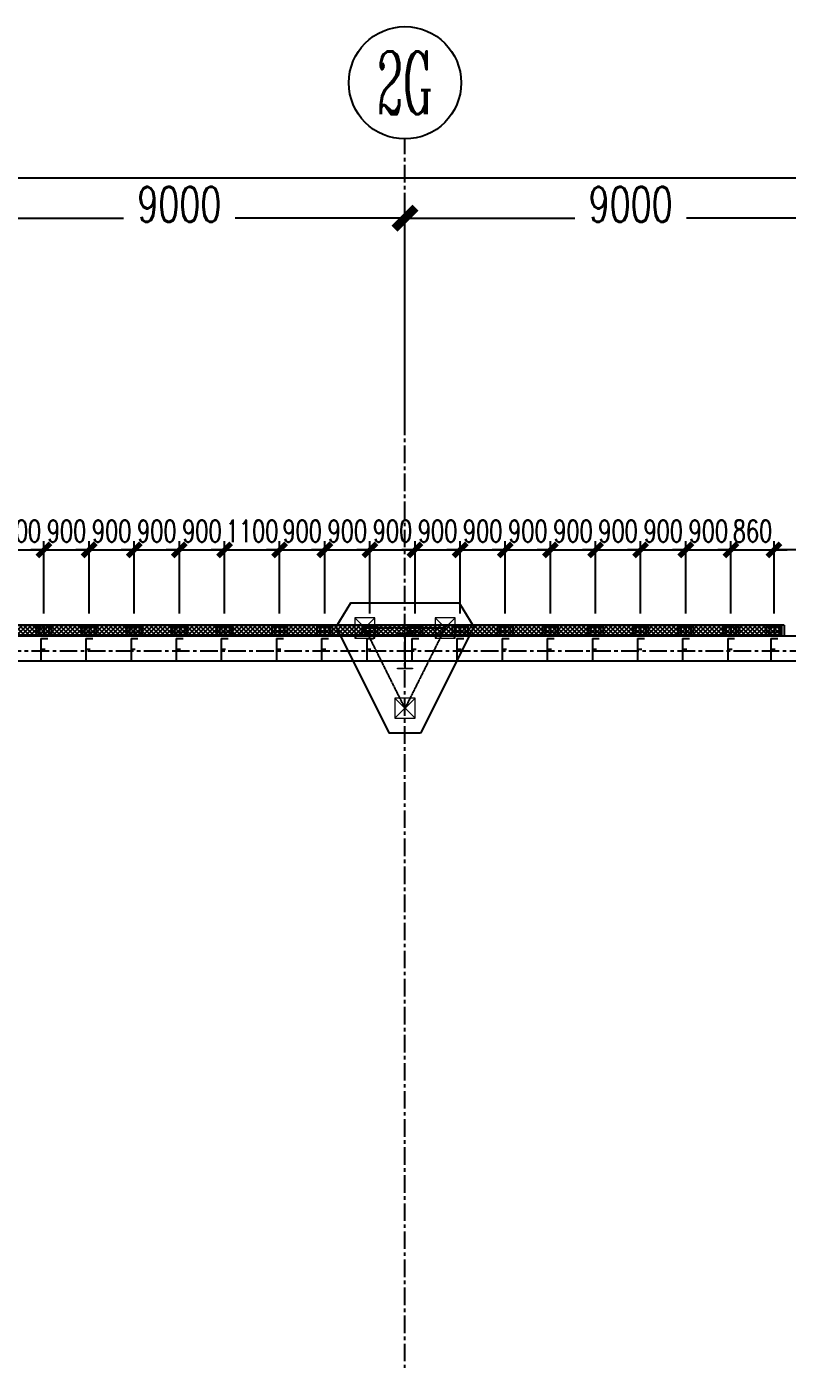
# Model space of a CAD drawing. Extents: x 782294 to 1727252, y -631030 to 17645.
# Drawn here: x 1113010 to 1128180, y -329516 to -302926 of the extents above; entities that cross this region are included whole.
import ezdxf
from ezdxf.enums import TextEntityAlignment as Align

# ---------------------------------------------------------------- set-up
doc = ezdxf.new("R2010")
doc.units = 0
doc.linetypes.add('CENTER', pattern=[2, 1.25, -0.25, 0.25, -0.25])
doc.layers.get('Defpoints').update_dxf_attribs({"color": 210})
for name, color, linetype in [('!ZN3-铝板幕墙-3', 3, 'Continuous'), ('2钢材断面', 2, 'Continuous'), ('30预埋件', 30, 'Continuous'), ('3符号', 3, 'Continuous'), ('40钢材投影', 40, 'Continuous'), ('ALT_CEN-0-30', 1, 'CENTER'), ('DIM', 173, 'Continuous'), ('DOTE', 1, 'CENTER'), ('S-BKL', 4, 'Continuous'), ('S-DOTE1', 140, 'CENTER'), ('S-HATCH1-W', 252, 'Continuous'), ('结构轮廓线', 1, 'Continuous')]:
    doc.layers.add(name, color=color, linetype=linetype)
doc.layers.add('S-col', color=2, linetype='Continuous', lineweight=0)
doc.layers.add('S-zhuang', color=1, linetype='Continuous', lineweight=0)
doc.styles.add('_TCH_AXIS', font='COMPLEX', dxfattribs={"bigfont": 'GBCBIG'})
doc.styles.add('DHTEXT-1', font='romans.shx', dxfattribs={"width": 0.7, "bigfont": 'chinese.shx'})
doc.dimstyles.new('ZN175', dxfattribs={"dimscale": 175, "dimtxt": 2.5, "dimasz": 1.5, "dimexe": 1, "dimexo": 2, "dimgap": 0.9, "dimtad": 1, "dimdec": 0, "dimdsep": 46, "dimtxsty": 'DHTEXT-1', "dimblk": 'ARCHTICK', "dimcen": 2.5, "dimclrd": 173, "dimclre": 173, "dimclrt": 7, "dimazin": 2, "dimtfac": 1, "dimtdec": 0, "dimtix": 1, "dimtmove": 2, "dimatfit": 3, "dimfxl": 0, "dimtolj": 1, "dimtzin": 0, "dimarcsym": 0})
doc.dimstyles.new('ZN280', dxfattribs={"dimscale": 280, "dimtxt": 2.5, "dimasz": 1.5, "dimexe": 1, "dimexo": 2, "dimgap": 0.9, "dimtad": 1, "dimdec": 0, "dimdsep": 46, "dimtxsty": 'DHTEXT-1', "dimblk": 'ARCHTICK', "dimcen": 2.5, "dimclrd": 173, "dimclre": 173, "dimclrt": 7, "dimazin": 2, "dimtfac": 1, "dimtdec": 0, "dimtix": 1, "dimtmove": 2, "dimatfit": 3, "dimfxl": 0, "dimarcsym": 0})

# ---------------------------------------------------------------- blocks, each defined once
blk = doc.blocks.new('_ArchTick')
at = {"color": 0, "linetype": 'ByBlock', "const_width": 0.4}
blk.add_lwpolyline([(-0.5, -0.5), (0.5, 0.5)], dxfattribs=at)
blk = doc.blocks.new('*D1463')
at = {"layer": 'Defpoints', "color": 0, "ltscale": 2800, "transparency": 16777216}
for p in [(102300.0000002568, 91139.99998092855), (93300.00000025681, 86360.00000381569), (102300.0000002568, 86360.00000381569)]:
    blk.add_point(p, dxfattribs=at)
at = {"layer": 'DIM', "color": 173, "linetype": 'ByBlock', "lineweight": -2, "ltscale": 2800, "transparency": 16777216}
for p, q in [((93300.00000025681, 86920.00000381569), (93300.00000025681, 91419.99998092855)), ((102300.0000002568, 86920.00000381569), (102300.0000002568, 91419.99998092855)), ((93300.00000025681, 91139.99998092855), (96684.66666692348, 91139.99998092855)), ((102300.0000002568, 91139.99998092855), (98915.33333359014, 91139.99998092855))]:
    blk.add_line(p, q, dxfattribs=at)
at = {"layer": 'DIM', "color": 173, "lineweight": -2, "ltscale": 2800, "transparency": 16777216, "xscale": 420, "yscale": 420, "zscale": 420, "rotation": 180}
blk.add_blockref('_ArchTick', (93300.00000025681, 91139.99998092855), dxfattribs=at)
at = {"layer": 'DIM', "color": 173, "lineweight": -2, "ltscale": 2800, "transparency": 16777216, "xscale": 420, "yscale": 420, "zscale": 420}
blk.add_blockref('_ArchTick', (102300.0000002568, 91139.99998092855), dxfattribs=at)
at = {"layer": 'DIM', "color": 7, "ltscale": 2800, "transparency": 16777216, "insert": (97800.00000025681, 91414.99998092855), "char_height": 700, "attachment_point": 5, "style": 'DHTEXT-1'}
blk.add_mtext('9000', dxfattribs=at)
blk = doc.blocks.new('*D1464')
at = {"layer": 'Defpoints', "color": 0, "ltscale": 2800, "transparency": 16777216}
for p in [(111300.0000002568, 91139.99998092855), (102300.0000002568, 86360.00000381569), (111300.0000002568, 86360.00000381569)]:
    blk.add_point(p, dxfattribs=at)
at = {"layer": 'DIM', "color": 173, "linetype": 'ByBlock', "lineweight": -2, "ltscale": 2800, "transparency": 16777216}
for p, q in [((102300.0000002568, 86920.00000381569), (102300.0000002568, 91419.99998092855)), ((111300.0000002568, 86920.00000381569), (111300.0000002568, 91419.99998092855)), ((102300.0000002568, 91139.99998092855), (105684.6666669235, 91139.99998092855)), ((111300.0000002568, 91139.99998092855), (107915.3333335901, 91139.99998092855))]:
    blk.add_line(p, q, dxfattribs=at)
at = {"layer": 'DIM', "color": 173, "lineweight": -2, "ltscale": 2800, "transparency": 16777216, "xscale": 420, "yscale": 420, "zscale": 420, "rotation": 180}
blk.add_blockref('_ArchTick', (102300.0000002568, 91139.99998092855), dxfattribs=at)
at = {"layer": 'DIM', "color": 173, "lineweight": -2, "ltscale": 2800, "transparency": 16777216, "xscale": 420, "yscale": 420, "zscale": 420}
blk.add_blockref('_ArchTick', (111300.0000002568, 91139.99998092855), dxfattribs=at)
at = {"layer": 'DIM', "color": 7, "ltscale": 2800, "transparency": 16777216, "insert": (106800.0000002568, 91414.99998092855), "char_height": 700, "attachment_point": 5, "style": 'DHTEXT-1'}
blk.add_mtext('9000', dxfattribs=at)
blk = doc.blocks.new('*D1470')
at = {"layer": 'Defpoints', "color": 0, "ltscale": 2800, "transparency": 16777216}
for p in [(156300.0000002568, 91939.99998092855), (0, 86460.00000381569), (156300.0000002568, 86460.00000381569)]:
    blk.add_point(p, dxfattribs=at)
at = {"layer": 'DIM', "color": 173, "linetype": 'ByBlock', "lineweight": -2, "ltscale": 2800, "transparency": 16777216}
for p, q in [((3.429011037612589e-14, 87020.00000381569), (3.526982767530049e-13, 92219.99998092855)), ((156300.0000002568, 87020.00000381569), (156300.0000002568, 92219.99998092855)), ((3.355532215649419e-13, 91939.99998092855), (76553.00008649053, 91939.99998092855)), ((156300.0000002568, 91939.99998092855), (79647.00008649053, 91939.99998092855))]:
    blk.add_line(p, q, dxfattribs=at)
at = {"layer": 'DIM', "color": 173, "lineweight": -2, "ltscale": 2800, "transparency": 16777216, "xscale": 420, "yscale": 420, "zscale": 420, "rotation": 180}
blk.add_blockref('_ArchTick', (3.355532215649419e-13, 91939.99998092855), dxfattribs=at)
at = {"layer": 'DIM', "color": 173, "lineweight": -2, "ltscale": 2800, "transparency": 16777216, "xscale": 420, "yscale": 420, "zscale": 420}
blk.add_blockref('_ArchTick', (156300.0000002568, 91939.99998092855), dxfattribs=at)
at = {"layer": 'DIM', "color": 7, "ltscale": 2800, "transparency": 16777216, "insert": (78100.00008649053, 92214.99998092855), "char_height": 700, "attachment_point": 5, "style": 'DHTEXT-1'}
blk.add_mtext('156300', dxfattribs=at)
blk = doc.blocks.new('卓越-轴号')
blk.add_circle((0, 0), 4)
at = {"color": 0, "style": '_TCH_AXIS', "width": 1.041666666666667, "flags": 8}
blk.add_attdef('A', text='', height=4.48, dxfattribs=at).set_placement((-2, -2.240000000001601), (2, -2.240000000001601), align=Align.FIT)
blk = doc.blocks.new('20250913105916')
at = {"layer": '结构轮廓线', "color": 1, "ltscale": 500}
for q in [(88639.99892883992, 83020.00000046176), (109859.9990788979, 82800.00039205479)]:
    blk.add_line((109859.9990788979, 83020.00000046217), q, dxfattribs=at)
blk = doc.blocks.new('20250902145151')
at = {"layer": '2钢材断面'}
for p, q in [((150, 100), (-150, 100)), ((-150, 100), (-150, -100)), ((150, -100), (150, 100)), ((-150, -100), (150, -100))]:
    blk.add_line(p, q, dxfattribs=at)
at = {"layer": '40钢材投影'}
for centre, radius in [((-100, 50), 10), ((-99.87459515842784, 50.12911417309078), 5), ((0, 50), 10), ((0.1254048415721627, 50.12911417309078), 5), ((100, 50), 10), ((100.1254048415722, 50.12911417309078), 5), ((-100, -50), 10), ((-99.87459515842784, -49.87088582690922), 5), ((0, -50), 10), ((0.1254048415721627, -49.87088582690922), 5), ((100, -50), 10), ((100.1254048415722, -49.87088582690922), 5)]:
    blk.add_circle(centre, radius, dxfattribs=at)
at = {"layer": 'ALT_CEN-0-30', "ltscale": 20}
for p, q in [((-150, 50), (150, 50)), ((-100, 100), (-100, -100)), ((0, 100), (0, -100)), ((100, 100), (100, -100)), ((-150, -50), (150, -50))]:
    blk.add_line(p, q, dxfattribs=at)
blk = doc.blocks.new('20250912153858')
at = {"ltscale": 50}
blk.add_blockref('20250902145151', (0, 100), dxfattribs=at)
at = {"layer": '30预埋件', "style": 'DHTEXT-1', "text_generation_flag": 6, "width": 0.55}
blk.add_attdef('B', (105.4463851694018, -64.94110673479736), '', height=450, dxfattribs=at)
blk = doc.blocks.new('20250913102643')
at = {"layer": '结构轮廓线', "ltscale": 500}
ref = blk.add_blockref('20250912153858', (95099.99952122243, 82820.00033383264), dxfattribs=dict(at, xscale=-1))
ref.add_attrib('B', 'E', (94994.55313605303, 82305.05922709784), dxfattribs={"layer": '30预埋件', "height": 450, "rotation": 180, "style": 'DHTEXT-1', "text_generation_flag": 6, "width": 0.55})
ref = blk.add_blockref('20250912153858', (95999.99952122243, 82820.00038176135), dxfattribs=dict(at, xscale=-1))
ref.add_attrib('B', 'E', (95894.55313605303, 82305.05927502655), dxfattribs={"layer": '30预埋件', "height": 450, "rotation": 180, "style": 'DHTEXT-1', "text_generation_flag": 6, "width": 0.55})
ref = blk.add_blockref('20250912153858', (96899.99952122266, 82820.00042969006), dxfattribs=dict(at, xscale=-1))
ref.add_attrib('B', 'E', (96794.55313605326, 82305.05932295526), dxfattribs={"layer": '30预埋件', "height": 450, "rotation": 180, "style": 'DHTEXT-1', "text_generation_flag": 6, "width": 0.55})
ref = blk.add_blockref('20250912153858', (97799.99952122243, 82820.00047761883), dxfattribs=dict(at, xscale=-1))
ref.add_attrib('B', 'E', (97694.55313605303, 82305.05937088403), dxfattribs={"layer": '30预埋件', "height": 450, "rotation": 180, "style": 'DHTEXT-1', "text_generation_flag": 6, "width": 0.55})
ref = blk.add_blockref('20250912153858', (98699.99952122243, 82820.00052554754), dxfattribs=dict(at, xscale=-1))
ref.add_attrib('B', 'E', (98594.55313605303, 82305.05941881274), dxfattribs={"layer": '30预埋件', "height": 450, "rotation": 180, "style": 'DHTEXT-1', "text_generation_flag": 6, "width": 0.55})
ref = blk.add_blockref('20250912153858', (99799.99952122243, 82820.00058412703), dxfattribs=dict(at, xscale=-1))
ref.add_attrib('B', 'E', (99694.55313605303, 82305.05947739223), dxfattribs={"layer": '30预埋件', "height": 450, "rotation": 180, "style": 'DHTEXT-1', "text_generation_flag": 6, "width": 0.55})
ref = blk.add_blockref('20250912153858', (100699.9995212224, 82820.0006320558), dxfattribs=dict(at, xscale=-1))
ref.add_attrib('B', 'E', (100594.553136053, 82305.059525321), dxfattribs={"layer": '30预埋件', "height": 450, "rotation": 180, "style": 'DHTEXT-1', "text_generation_flag": 6, "width": 0.55})
ref = blk.add_blockref('20250912153858', (101599.9995212224, 82820.00067998451), dxfattribs=dict(at, xscale=-1))
ref.add_attrib('B', 'E', (101494.553136053, 82305.05957324972), dxfattribs={"layer": '30预埋件', "height": 450, "rotation": 180, "style": 'DHTEXT-1', "text_generation_flag": 6, "width": 0.55})
ref = blk.add_blockref('20250912153858', (102499.9995212224, 82820.00072791323), dxfattribs=dict(at, xscale=-1))
ref.add_attrib('B', 'E', (102394.553136053, 82305.05962117843), dxfattribs={"layer": '30预埋件', "height": 450, "rotation": 180, "style": 'DHTEXT-1', "text_generation_flag": 6, "width": 0.55})
ref = blk.add_blockref('20250912153858', (103399.9995212224, 82820.00077584194), dxfattribs=dict(at, xscale=-1))
ref.add_attrib('B', 'E', (103294.553136053, 82305.05966910714), dxfattribs={"layer": '30预埋件', "height": 450, "rotation": 180, "style": 'DHTEXT-1', "text_generation_flag": 6, "width": 0.55})
ref = blk.add_blockref('20250912153858', (104299.9995212224, 82820.00082377065), dxfattribs=dict(at, xscale=-1))
ref.add_attrib('B', 'E', (104194.553136053, 82305.05971703585), dxfattribs={"layer": '30预埋件', "height": 450, "rotation": 180, "style": 'DHTEXT-1', "text_generation_flag": 6, "width": 0.55})
ref = blk.add_blockref('20250912153858', (105199.9995300393, 82820.00087169942), dxfattribs=dict(at, xscale=-1))
ref.add_attrib('B', 'E', (105094.5531448699, 82305.05976496462), dxfattribs={"layer": '30预埋件', "height": 450, "rotation": 180, "style": 'DHTEXT-1', "text_generation_flag": 6, "width": 0.55})
ref = blk.add_blockref('20250912153858', (106099.9995212224, 82820.00091962813), dxfattribs=dict(at, xscale=-1))
ref.add_attrib('B', 'E', (105994.553136053, 82305.05981289333), dxfattribs={"layer": '30预埋件', "height": 450, "rotation": 180, "style": 'DHTEXT-1', "text_generation_flag": 6, "width": 0.55})
ref = blk.add_blockref('20250912153858', (106999.9995212224, 82820.00096755684), dxfattribs=dict(at, xscale=-1))
ref.add_attrib('B', 'E', (106894.553136053, 82305.05986082205), dxfattribs={"layer": '30预埋件', "height": 450, "rotation": 180, "style": 'DHTEXT-1', "text_generation_flag": 6, "width": 0.55})
ref = blk.add_blockref('20250912153858', (107899.9995212224, 82820.00101548556), dxfattribs=dict(at, xscale=-1))
ref.add_attrib('B', 'E', (107794.553136053, 82305.05990875076), dxfattribs={"layer": '30预埋件', "height": 450, "rotation": 180, "style": 'DHTEXT-1', "text_generation_flag": 6, "width": 0.55})
ref = blk.add_blockref('20250912153858', (108799.9995212224, 82820.00106341427), dxfattribs=dict(at, xscale=-1))
ref.add_attrib('B', 'E', (108694.553136053, 82305.05995667947), dxfattribs={"layer": '30预埋件', "height": 450, "rotation": 180, "style": 'DHTEXT-1', "text_generation_flag": 6, "width": 0.55})
ref = blk.add_blockref('20250912153858', (109659.999541559, 82820.00110921281), dxfattribs=dict(at, xscale=-1))
ref.add_attrib('B', 'E', (109554.5531563896, 82305.06000247801), dxfattribs={"layer": '30预埋件', "height": 450, "rotation": 180, "style": 'DHTEXT-1', "text_generation_flag": 6, "width": 0.55})
blk = doc.blocks.new('*D988')
at = {"layer": 'Defpoints', "color": 0, "ltscale": 1750, "transparency": 16777216}
for p in [(1127914.948112533, -313365.7412025366), (1127054.948570596, -314986.834921937), (1127914.948112533, -314986.834921937)]:
    blk.add_point(p, dxfattribs=at)
at = {"layer": 'DIM', "color": 173, "linetype": 'ByBlock', "lineweight": -2, "ltscale": 1750, "transparency": 16777216}
for p, q in [((1127054.948570596, -314636.834921937), (1127054.948570596, -313190.7412025366)), ((1127914.948112533, -314636.834921937), (1127914.948112533, -313190.7412025366)), ((1127054.948570596, -313365.7412025366), (1126792.448570596, -313365.7412025366)), ((1127054.948570596, -313365.7412025366), (1127914.948112533, -313365.7412025366)), ((1127914.948112533, -313365.7412025366), (1128177.448112533, -313365.7412025366))]:
    blk.add_line(p, q, dxfattribs=at)
at = {"layer": 'DIM', "color": 173, "lineweight": -2, "ltscale": 1750, "transparency": 16777216, "xscale": 262.5, "yscale": 262.5, "zscale": 262.5}
blk.add_blockref('_ArchTick', (1127054.948570596, -313365.7412025366), dxfattribs=at)
at = {"layer": 'DIM', "color": 173, "lineweight": -2, "ltscale": 1750, "transparency": 16777216, "xscale": 262.5, "yscale": 262.5, "zscale": 262.5, "rotation": 180}
blk.add_blockref('_ArchTick', (1127914.948112533, -313365.7412025366), dxfattribs=at)
at = {"layer": 'DIM', "color": 7, "ltscale": 1750, "transparency": 16777216, "insert": (1127484.948341565, -312989.4912025366), "char_height": 437.5, "attachment_point": 5, "style": 'DHTEXT-1'}
blk.add_mtext('\\A1;860', dxfattribs=at)
blk = doc.blocks.new('*D989')
at = {"layer": 'Defpoints', "color": 0, "ltscale": 1750, "transparency": 16777216}
for p in [(1127054.948570596, -313365.7412025366), (1126154.948092197, -314986.834921937), (1127054.948570596, -314986.834921937)]:
    blk.add_point(p, dxfattribs=at)
at = {"layer": 'DIM', "color": 173, "linetype": 'ByBlock', "lineweight": -2, "ltscale": 1750, "transparency": 16777216}
for p, q in [((1126154.948092197, -314636.834921937), (1126154.948092197, -313190.7412025366)), ((1127054.948570596, -314636.834921937), (1127054.948570596, -313190.7412025366)), ((1126154.948092197, -313365.7412025366), (1125892.448092197, -313365.7412025366)), ((1126154.948092197, -313365.7412025366), (1127054.948570596, -313365.7412025366)), ((1127054.948570596, -313365.7412025366), (1127317.448570596, -313365.7412025366))]:
    blk.add_line(p, q, dxfattribs=at)
at = {"layer": 'DIM', "color": 173, "lineweight": -2, "ltscale": 1750, "transparency": 16777216, "xscale": 262.5, "yscale": 262.5, "zscale": 262.5}
blk.add_blockref('_ArchTick', (1126154.948092197, -313365.7412025366), dxfattribs=at)
at = {"layer": 'DIM', "color": 173, "lineweight": -2, "ltscale": 1750, "transparency": 16777216, "xscale": 262.5, "yscale": 262.5, "zscale": 262.5, "rotation": 180}
blk.add_blockref('_ArchTick', (1127054.948570596, -313365.7412025366), dxfattribs=at)
at = {"layer": 'DIM', "color": 7, "ltscale": 1750, "transparency": 16777216, "insert": (1126604.948331396, -312989.4912025366), "char_height": 437.5, "attachment_point": 5, "style": 'DHTEXT-1'}
blk.add_mtext('\\A1;900', dxfattribs=at)
blk = doc.blocks.new('*D990')
at = {"layer": 'Defpoints', "color": 0, "ltscale": 1750, "transparency": 16777216}
for p in [(1126154.948092197, -313365.7412025366), (1125254.948092197, -314986.834921937), (1126154.948092197, -314986.834921937)]:
    blk.add_point(p, dxfattribs=at)
at = {"layer": 'DIM', "color": 173, "linetype": 'ByBlock', "lineweight": -2, "ltscale": 1750, "transparency": 16777216}
for p, q in [((1125254.948092197, -314636.834921937), (1125254.948092197, -313190.7412025366)), ((1126154.948092197, -314636.834921937), (1126154.948092197, -313190.7412025366)), ((1125254.948092197, -313365.7412025366), (1124992.448092197, -313365.7412025366)), ((1125254.948092197, -313365.7412025366), (1126154.948092197, -313365.7412025366)), ((1126154.948092197, -313365.7412025366), (1126417.448092197, -313365.7412025366))]:
    blk.add_line(p, q, dxfattribs=at)
at = {"layer": 'DIM', "color": 173, "lineweight": -2, "ltscale": 1750, "transparency": 16777216, "xscale": 262.5, "yscale": 262.5, "zscale": 262.5}
blk.add_blockref('_ArchTick', (1125254.948092197, -313365.7412025366), dxfattribs=at)
at = {"layer": 'DIM', "color": 173, "lineweight": -2, "ltscale": 1750, "transparency": 16777216, "xscale": 262.5, "yscale": 262.5, "zscale": 262.5, "rotation": 180}
blk.add_blockref('_ArchTick', (1126154.948092197, -313365.7412025366), dxfattribs=at)
at = {"layer": 'DIM', "color": 7, "ltscale": 1750, "transparency": 16777216, "insert": (1125704.948092197, -312989.4912025366), "char_height": 437.5, "attachment_point": 5, "style": 'DHTEXT-1'}
blk.add_mtext('\\A1;900', dxfattribs=at)
blk = doc.blocks.new('*D991')
at = {"layer": 'Defpoints', "color": 0, "ltscale": 1750, "transparency": 16777216}
for p in [(1125254.948092197, -313365.7412025366), (1124354.948092197, -314986.834921937), (1125254.948092197, -314986.834921937)]:
    blk.add_point(p, dxfattribs=at)
at = {"layer": 'DIM', "color": 173, "linetype": 'ByBlock', "lineweight": -2, "ltscale": 1750, "transparency": 16777216}
for p, q in [((1124354.948092197, -314636.834921937), (1124354.948092197, -313190.7412025366)), ((1125254.948092197, -314636.834921937), (1125254.948092197, -313190.7412025366)), ((1124354.948092197, -313365.7412025366), (1124092.448092197, -313365.7412025366)), ((1124354.948092197, -313365.7412025366), (1125254.948092197, -313365.7412025366)), ((1125254.948092197, -313365.7412025366), (1125517.448092197, -313365.7412025366))]:
    blk.add_line(p, q, dxfattribs=at)
at = {"layer": 'DIM', "color": 173, "lineweight": -2, "ltscale": 1750, "transparency": 16777216, "xscale": 262.5, "yscale": 262.5, "zscale": 262.5}
blk.add_blockref('_ArchTick', (1124354.948092197, -313365.7412025366), dxfattribs=at)
at = {"layer": 'DIM', "color": 173, "lineweight": -2, "ltscale": 1750, "transparency": 16777216, "xscale": 262.5, "yscale": 262.5, "zscale": 262.5, "rotation": 180}
blk.add_blockref('_ArchTick', (1125254.948092197, -313365.7412025366), dxfattribs=at)
at = {"layer": 'DIM', "color": 7, "ltscale": 1750, "transparency": 16777216, "insert": (1124804.948092197, -312989.4912025366), "char_height": 437.5, "attachment_point": 5, "style": 'DHTEXT-1'}
blk.add_mtext('\\A1;900', dxfattribs=at)
blk = doc.blocks.new('*D992')
at = {"layer": 'Defpoints', "color": 0, "ltscale": 1750, "transparency": 16777216}
for p in [(1124354.948092197, -313365.7412025366), (1123454.948101014, -314986.834921937), (1124354.948092197, -314986.834921937)]:
    blk.add_point(p, dxfattribs=at)
at = {"layer": 'DIM', "color": 173, "linetype": 'ByBlock', "lineweight": -2, "ltscale": 1750, "transparency": 16777216}
for p, q in [((1123454.948101014, -314636.834921937), (1123454.948101014, -313190.7412025366)), ((1124354.948092197, -314636.834921937), (1124354.948092197, -313190.7412025366)), ((1123454.948101014, -313365.7412025366), (1123192.448101014, -313365.7412025366)), ((1123454.948101014, -313365.7412025366), (1124354.948092197, -313365.7412025366)), ((1124354.948092197, -313365.7412025366), (1124617.448092197, -313365.7412025366))]:
    blk.add_line(p, q, dxfattribs=at)
at = {"layer": 'DIM', "color": 173, "lineweight": -2, "ltscale": 1750, "transparency": 16777216, "xscale": 262.5, "yscale": 262.5, "zscale": 262.5}
blk.add_blockref('_ArchTick', (1123454.948101014, -313365.7412025366), dxfattribs=at)
at = {"layer": 'DIM', "color": 173, "lineweight": -2, "ltscale": 1750, "transparency": 16777216, "xscale": 262.5, "yscale": 262.5, "zscale": 262.5, "rotation": 180}
blk.add_blockref('_ArchTick', (1124354.948092197, -313365.7412025366), dxfattribs=at)
at = {"layer": 'DIM', "color": 7, "ltscale": 1750, "transparency": 16777216, "insert": (1123904.948096605, -312989.4912025366), "char_height": 437.5, "attachment_point": 5, "style": 'DHTEXT-1'}
blk.add_mtext('\\A1;900', dxfattribs=at)
blk = doc.blocks.new('*D993')
at = {"layer": 'Defpoints', "color": 0, "ltscale": 1750, "transparency": 16777216}
for p in [(1123454.948101014, -313365.7412025366), (1122554.948092197, -314986.834921937), (1123454.948101014, -314986.834921937)]:
    blk.add_point(p, dxfattribs=at)
at = {"layer": 'DIM', "color": 173, "linetype": 'ByBlock', "lineweight": -2, "ltscale": 1750, "transparency": 16777216}
for p, q in [((1122554.948092197, -314636.834921937), (1122554.948092197, -313190.7412025366)), ((1123454.948101014, -314636.834921937), (1123454.948101014, -313190.7412025366)), ((1122554.948092197, -313365.7412025366), (1122292.448092197, -313365.7412025366)), ((1122554.948092197, -313365.7412025366), (1123454.948101014, -313365.7412025366)), ((1123454.948101014, -313365.7412025366), (1123717.448101014, -313365.7412025366))]:
    blk.add_line(p, q, dxfattribs=at)
at = {"layer": 'DIM', "color": 173, "lineweight": -2, "ltscale": 1750, "transparency": 16777216, "xscale": 262.5, "yscale": 262.5, "zscale": 262.5}
blk.add_blockref('_ArchTick', (1122554.948092197, -313365.7412025366), dxfattribs=at)
at = {"layer": 'DIM', "color": 173, "lineweight": -2, "ltscale": 1750, "transparency": 16777216, "xscale": 262.5, "yscale": 262.5, "zscale": 262.5, "rotation": 180}
blk.add_blockref('_ArchTick', (1123454.948101014, -313365.7412025366), dxfattribs=at)
at = {"layer": 'DIM', "color": 7, "ltscale": 1750, "transparency": 16777216, "insert": (1123004.948096605, -312989.4912025366), "char_height": 437.5, "attachment_point": 5, "style": 'DHTEXT-1'}
blk.add_mtext('\\A1;900', dxfattribs=at)
blk = doc.blocks.new('*D994')
at = {"layer": 'Defpoints', "color": 0, "ltscale": 1750, "transparency": 16777216}
for p in [(1122554.948092197, -313365.7412025366), (1121654.948092197, -314986.834921937), (1122554.948092197, -314986.834921937)]:
    blk.add_point(p, dxfattribs=at)
at = {"layer": 'DIM', "color": 173, "linetype": 'ByBlock', "lineweight": -2, "ltscale": 1750, "transparency": 16777216}
for p, q in [((1121654.948092197, -314636.834921937), (1121654.948092197, -313190.7412025366)), ((1122554.948092197, -314636.834921937), (1122554.948092197, -313190.7412025366)), ((1121654.948092197, -313365.7412025366), (1121392.448092197, -313365.7412025366)), ((1121654.948092197, -313365.7412025366), (1122554.948092197, -313365.7412025366)), ((1122554.948092197, -313365.7412025366), (1122817.448092197, -313365.7412025366))]:
    blk.add_line(p, q, dxfattribs=at)
at = {"layer": 'DIM', "color": 173, "lineweight": -2, "ltscale": 1750, "transparency": 16777216, "xscale": 262.5, "yscale": 262.5, "zscale": 262.5}
blk.add_blockref('_ArchTick', (1121654.948092197, -313365.7412025366), dxfattribs=at)
at = {"layer": 'DIM', "color": 173, "lineweight": -2, "ltscale": 1750, "transparency": 16777216, "xscale": 262.5, "yscale": 262.5, "zscale": 262.5, "rotation": 180}
blk.add_blockref('_ArchTick', (1122554.948092197, -313365.7412025366), dxfattribs=at)
at = {"layer": 'DIM', "color": 7, "ltscale": 1750, "transparency": 16777216, "insert": (1122104.948092197, -312989.4912025366), "char_height": 437.5, "attachment_point": 5, "style": 'DHTEXT-1'}
blk.add_mtext('\\A1;900', dxfattribs=at)
blk = doc.blocks.new('*D995')
at = {"layer": 'Defpoints', "color": 0, "ltscale": 1750, "transparency": 16777216}
for p in [(1121654.948092197, -313365.7412025366), (1120754.948092197, -314986.834921937), (1121654.948092197, -314986.834921937)]:
    blk.add_point(p, dxfattribs=at)
at = {"layer": 'DIM', "color": 173, "linetype": 'ByBlock', "lineweight": -2, "ltscale": 1750, "transparency": 16777216}
for p, q in [((1120754.948092197, -314636.834921937), (1120754.948092197, -313190.7412025366)), ((1121654.948092197, -314636.834921937), (1121654.948092197, -313190.7412025366)), ((1120754.948092197, -313365.7412025366), (1120492.448092197, -313365.7412025366)), ((1120754.948092197, -313365.7412025366), (1121654.948092197, -313365.7412025366)), ((1121654.948092197, -313365.7412025366), (1121917.448092197, -313365.7412025366))]:
    blk.add_line(p, q, dxfattribs=at)
at = {"layer": 'DIM', "color": 173, "lineweight": -2, "ltscale": 1750, "transparency": 16777216, "xscale": 262.5, "yscale": 262.5, "zscale": 262.5}
blk.add_blockref('_ArchTick', (1120754.948092197, -313365.7412025366), dxfattribs=at)
at = {"layer": 'DIM', "color": 173, "lineweight": -2, "ltscale": 1750, "transparency": 16777216, "xscale": 262.5, "yscale": 262.5, "zscale": 262.5, "rotation": 180}
blk.add_blockref('_ArchTick', (1121654.948092197, -313365.7412025366), dxfattribs=at)
at = {"layer": 'DIM', "color": 7, "ltscale": 1750, "transparency": 16777216, "insert": (1121204.948092197, -312989.4912025366), "char_height": 437.5, "attachment_point": 5, "style": 'DHTEXT-1'}
blk.add_mtext('\\A1;900', dxfattribs=at)
blk = doc.blocks.new('*D996')
at = {"layer": 'Defpoints', "color": 0, "ltscale": 1750, "transparency": 16777216}
for p in [(1120754.948092197, -313365.7412025366), (1119854.948092197, -314986.834921937), (1120754.948092197, -314986.834921937)]:
    blk.add_point(p, dxfattribs=at)
at = {"layer": 'DIM', "color": 173, "linetype": 'ByBlock', "lineweight": -2, "ltscale": 1750, "transparency": 16777216}
for p, q in [((1119854.948092197, -314636.834921937), (1119854.948092197, -313190.7412025366)), ((1120754.948092197, -314636.834921937), (1120754.948092197, -313190.7412025366)), ((1119854.948092197, -313365.7412025366), (1119592.448092197, -313365.7412025366)), ((1119854.948092197, -313365.7412025366), (1120754.948092197, -313365.7412025366)), ((1120754.948092197, -313365.7412025366), (1121017.448092197, -313365.7412025366))]:
    blk.add_line(p, q, dxfattribs=at)
at = {"layer": 'DIM', "color": 173, "lineweight": -2, "ltscale": 1750, "transparency": 16777216, "xscale": 262.5, "yscale": 262.5, "zscale": 262.5}
blk.add_blockref('_ArchTick', (1119854.948092197, -313365.7412025366), dxfattribs=at)
at = {"layer": 'DIM', "color": 173, "lineweight": -2, "ltscale": 1750, "transparency": 16777216, "xscale": 262.5, "yscale": 262.5, "zscale": 262.5, "rotation": 180}
blk.add_blockref('_ArchTick', (1120754.948092197, -313365.7412025366), dxfattribs=at)
at = {"layer": 'DIM', "color": 7, "ltscale": 1750, "transparency": 16777216, "insert": (1120304.948092197, -312989.4912025366), "char_height": 437.5, "attachment_point": 5, "style": 'DHTEXT-1'}
blk.add_mtext('\\A1;900', dxfattribs=at)
blk = doc.blocks.new('*D997')
at = {"layer": 'Defpoints', "color": 0, "ltscale": 1750, "transparency": 16777216}
for p in [(1119854.948092197, -313365.7412025366), (1118954.948092197, -314986.834921937), (1119854.948092197, -314986.834921937)]:
    blk.add_point(p, dxfattribs=at)
at = {"layer": 'DIM', "color": 173, "linetype": 'ByBlock', "lineweight": -2, "ltscale": 1750, "transparency": 16777216}
for p, q in [((1118954.948092197, -314636.834921937), (1118954.948092197, -313190.7412025366)), ((1119854.948092197, -314636.834921937), (1119854.948092197, -313190.7412025366)), ((1118954.948092197, -313365.7412025366), (1118692.448092197, -313365.7412025366)), ((1118954.948092197, -313365.7412025366), (1119854.948092197, -313365.7412025366)), ((1119854.948092197, -313365.7412025366), (1120117.448092197, -313365.7412025366))]:
    blk.add_line(p, q, dxfattribs=at)
at = {"layer": 'DIM', "color": 173, "lineweight": -2, "ltscale": 1750, "transparency": 16777216, "xscale": 262.5, "yscale": 262.5, "zscale": 262.5}
blk.add_blockref('_ArchTick', (1118954.948092197, -313365.7412025366), dxfattribs=at)
at = {"layer": 'DIM', "color": 173, "lineweight": -2, "ltscale": 1750, "transparency": 16777216, "xscale": 262.5, "yscale": 262.5, "zscale": 262.5, "rotation": 180}
blk.add_blockref('_ArchTick', (1119854.948092197, -313365.7412025366), dxfattribs=at)
at = {"layer": 'DIM', "color": 7, "ltscale": 1750, "transparency": 16777216, "insert": (1119404.948092197, -312989.4912025366), "char_height": 437.5, "attachment_point": 5, "style": 'DHTEXT-1'}
blk.add_mtext('\\A1;900', dxfattribs=at)
blk = doc.blocks.new('*D998')
at = {"layer": 'Defpoints', "color": 0, "ltscale": 1750, "transparency": 16777216}
for p in [(1118954.948092197, -313365.7412025366), (1118054.948571044, -314986.834921937), (1118954.948092197, -314986.834921937)]:
    blk.add_point(p, dxfattribs=at)
at = {"layer": 'DIM', "color": 173, "linetype": 'ByBlock', "lineweight": -2, "ltscale": 1750, "transparency": 16777216}
for p, q in [((1118054.948571044, -314636.834921937), (1118054.948571044, -313190.7412025366)), ((1118954.948092197, -314636.834921937), (1118954.948092197, -313190.7412025366)), ((1118054.948571044, -313365.7412025366), (1117792.448571044, -313365.7412025366)), ((1118054.948571044, -313365.7412025366), (1118954.948092197, -313365.7412025366)), ((1118954.948092197, -313365.7412025366), (1119217.448092197, -313365.7412025366))]:
    blk.add_line(p, q, dxfattribs=at)
at = {"layer": 'DIM', "color": 173, "lineweight": -2, "ltscale": 1750, "transparency": 16777216, "xscale": 262.5, "yscale": 262.5, "zscale": 262.5}
blk.add_blockref('_ArchTick', (1118054.948571044, -313365.7412025366), dxfattribs=at)
at = {"layer": 'DIM', "color": 173, "lineweight": -2, "ltscale": 1750, "transparency": 16777216, "xscale": 262.5, "yscale": 262.5, "zscale": 262.5, "rotation": 180}
blk.add_blockref('_ArchTick', (1118954.948092197, -313365.7412025366), dxfattribs=at)
at = {"layer": 'DIM', "color": 7, "ltscale": 1750, "transparency": 16777216, "insert": (1118504.94833162, -312989.4912025366), "char_height": 437.5, "attachment_point": 5, "style": 'DHTEXT-1'}
blk.add_mtext('\\A1;900', dxfattribs=at)
blk = doc.blocks.new('*D999')
at = {"layer": 'Defpoints', "color": 0, "ltscale": 1750, "transparency": 16777216}
for p in [(1118054.948571044, -313365.7412025366), (1116954.948092197, -314986.834921937), (1118054.948571044, -314986.834921937)]:
    blk.add_point(p, dxfattribs=at)
at = {"layer": 'DIM', "color": 173, "linetype": 'ByBlock', "lineweight": -2, "ltscale": 1750, "transparency": 16777216}
for p, q in [((1116954.948092197, -314636.834921937), (1116954.948092197, -313190.7412025366)), ((1118054.948571044, -314636.834921937), (1118054.948571044, -313190.7412025366)), ((1116954.948092197, -313365.7412025366), (1116692.448092197, -313365.7412025366)), ((1116954.948092197, -313365.7412025366), (1118054.948571044, -313365.7412025366)), ((1118054.948571044, -313365.7412025366), (1118317.448571044, -313365.7412025366))]:
    blk.add_line(p, q, dxfattribs=at)
at = {"layer": 'DIM', "color": 173, "lineweight": -2, "ltscale": 1750, "transparency": 16777216, "xscale": 262.5, "yscale": 262.5, "zscale": 262.5}
blk.add_blockref('_ArchTick', (1116954.948092197, -313365.7412025366), dxfattribs=at)
at = {"layer": 'DIM', "color": 173, "lineweight": -2, "ltscale": 1750, "transparency": 16777216, "xscale": 262.5, "yscale": 262.5, "zscale": 262.5, "rotation": 180}
blk.add_blockref('_ArchTick', (1118054.948571044, -313365.7412025366), dxfattribs=at)
at = {"layer": 'DIM', "color": 7, "ltscale": 1750, "transparency": 16777216, "insert": (1117504.94833162, -312989.4912025366), "char_height": 437.5, "attachment_point": 5, "style": 'DHTEXT-1'}
blk.add_mtext('\\A1;1100', dxfattribs=at)
blk = doc.blocks.new('*D1000')
at = {"layer": 'Defpoints', "color": 0, "ltscale": 1750, "transparency": 16777216}
for p in [(1116954.948092197, -313365.7412025366), (1116054.948569858, -314986.834921937), (1116954.948092197, -314986.834921937)]:
    blk.add_point(p, dxfattribs=at)
at = {"layer": 'DIM', "color": 173, "linetype": 'ByBlock', "lineweight": -2, "ltscale": 1750, "transparency": 16777216}
for p, q in [((1116054.948569858, -314636.834921937), (1116054.948569858, -313190.7412025366)), ((1116954.948092197, -314636.834921937), (1116954.948092197, -313190.7412025366)), ((1116054.948569858, -313365.7412025366), (1115792.448569858, -313365.7412025366)), ((1116054.948569858, -313365.7412025366), (1116954.948092197, -313365.7412025366)), ((1116954.948092197, -313365.7412025366), (1117217.448092197, -313365.7412025366))]:
    blk.add_line(p, q, dxfattribs=at)
at = {"layer": 'DIM', "color": 173, "lineweight": -2, "ltscale": 1750, "transparency": 16777216, "xscale": 262.5, "yscale": 262.5, "zscale": 262.5}
blk.add_blockref('_ArchTick', (1116054.948569858, -313365.7412025366), dxfattribs=at)
at = {"layer": 'DIM', "color": 173, "lineweight": -2, "ltscale": 1750, "transparency": 16777216, "xscale": 262.5, "yscale": 262.5, "zscale": 262.5, "rotation": 180}
blk.add_blockref('_ArchTick', (1116954.948092197, -313365.7412025366), dxfattribs=at)
at = {"layer": 'DIM', "color": 7, "ltscale": 1750, "transparency": 16777216, "insert": (1116504.948331027, -312989.4912025366), "char_height": 437.5, "attachment_point": 5, "style": 'DHTEXT-1'}
blk.add_mtext('\\A1;900', dxfattribs=at)
blk = doc.blocks.new('*D1001')
at = {"layer": 'Defpoints', "color": 0, "ltscale": 1750, "transparency": 16777216}
for p in [(1116054.948569858, -313365.7412025366), (1115154.948092197, -314986.834921937), (1116054.948569858, -314986.834921937)]:
    blk.add_point(p, dxfattribs=at)
at = {"layer": 'DIM', "color": 173, "linetype": 'ByBlock', "lineweight": -2, "ltscale": 1750, "transparency": 16777216}
for p, q in [((1115154.948092197, -314636.834921937), (1115154.948092197, -313190.7412025366)), ((1116054.948569858, -314636.834921937), (1116054.948569858, -313190.7412025366)), ((1115154.948092197, -313365.7412025366), (1114892.448092197, -313365.7412025366)), ((1115154.948092197, -313365.7412025366), (1116054.948569858, -313365.7412025366)), ((1116054.948569858, -313365.7412025366), (1116317.448569858, -313365.7412025366))]:
    blk.add_line(p, q, dxfattribs=at)
at = {"layer": 'DIM', "color": 173, "lineweight": -2, "ltscale": 1750, "transparency": 16777216, "xscale": 262.5, "yscale": 262.5, "zscale": 262.5}
blk.add_blockref('_ArchTick', (1115154.948092197, -313365.7412025366), dxfattribs=at)
at = {"layer": 'DIM', "color": 173, "lineweight": -2, "ltscale": 1750, "transparency": 16777216, "xscale": 262.5, "yscale": 262.5, "zscale": 262.5, "rotation": 180}
blk.add_blockref('_ArchTick', (1116054.948569858, -313365.7412025366), dxfattribs=at)
at = {"layer": 'DIM', "color": 7, "ltscale": 1750, "transparency": 16777216, "insert": (1115604.948331027, -312989.4912025366), "char_height": 437.5, "attachment_point": 5, "style": 'DHTEXT-1'}
blk.add_mtext('\\A1;900', dxfattribs=at)
blk = doc.blocks.new('*D1002')
at = {"layer": 'Defpoints', "color": 0, "ltscale": 1750, "transparency": 16777216}
for p in [(1115154.948092197, -313365.7412025366), (1114254.948092197, -314986.834921937), (1115154.948092197, -314986.834921937)]:
    blk.add_point(p, dxfattribs=at)
at = {"layer": 'DIM', "color": 173, "linetype": 'ByBlock', "lineweight": -2, "ltscale": 1750, "transparency": 16777216}
for p, q in [((1114254.948092197, -314636.834921937), (1114254.948092197, -313190.7412025366)), ((1115154.948092197, -314636.834921937), (1115154.948092197, -313190.7412025366)), ((1114254.948092197, -313365.7412025366), (1113992.448092197, -313365.7412025366)), ((1114254.948092197, -313365.7412025366), (1115154.948092197, -313365.7412025366)), ((1115154.948092197, -313365.7412025366), (1115417.448092197, -313365.7412025366))]:
    blk.add_line(p, q, dxfattribs=at)
at = {"layer": 'DIM', "color": 173, "lineweight": -2, "ltscale": 1750, "transparency": 16777216, "xscale": 262.5, "yscale": 262.5, "zscale": 262.5}
blk.add_blockref('_ArchTick', (1114254.948092197, -313365.7412025366), dxfattribs=at)
at = {"layer": 'DIM', "color": 173, "lineweight": -2, "ltscale": 1750, "transparency": 16777216, "xscale": 262.5, "yscale": 262.5, "zscale": 262.5, "rotation": 180}
blk.add_blockref('_ArchTick', (1115154.948092197, -313365.7412025366), dxfattribs=at)
at = {"layer": 'DIM', "color": 7, "ltscale": 1750, "transparency": 16777216, "insert": (1114704.948092197, -312989.4912025366), "char_height": 437.5, "attachment_point": 5, "style": 'DHTEXT-1'}
blk.add_mtext('\\A1;900', dxfattribs=at)
blk = doc.blocks.new('*D1003')
at = {"layer": 'Defpoints', "color": 0, "ltscale": 1750, "transparency": 16777216}
for p in [(1114254.948092197, -313365.7412025366), (1113354.948092197, -314986.834921937), (1114254.948092197, -314986.834921937)]:
    blk.add_point(p, dxfattribs=at)
at = {"layer": 'DIM', "color": 173, "linetype": 'ByBlock', "lineweight": -2, "ltscale": 1750, "transparency": 16777216}
for p, q in [((1113354.948092197, -314636.834921937), (1113354.948092197, -313190.7412025366)), ((1114254.948092197, -314636.834921937), (1114254.948092197, -313190.7412025366)), ((1113354.948092197, -313365.7412025366), (1113092.448092197, -313365.7412025366)), ((1113354.948092197, -313365.7412025366), (1114254.948092197, -313365.7412025366)), ((1114254.948092197, -313365.7412025366), (1114517.448092197, -313365.7412025366))]:
    blk.add_line(p, q, dxfattribs=at)
at = {"layer": 'DIM', "color": 173, "lineweight": -2, "ltscale": 1750, "transparency": 16777216, "xscale": 262.5, "yscale": 262.5, "zscale": 262.5}
blk.add_blockref('_ArchTick', (1113354.948092197, -313365.7412025366), dxfattribs=at)
at = {"layer": 'DIM', "color": 173, "lineweight": -2, "ltscale": 1750, "transparency": 16777216, "xscale": 262.5, "yscale": 262.5, "zscale": 262.5, "rotation": 180}
blk.add_blockref('_ArchTick', (1114254.948092197, -313365.7412025366), dxfattribs=at)
at = {"layer": 'DIM', "color": 7, "ltscale": 1750, "transparency": 16777216, "insert": (1113804.948092197, -312989.4912025366), "char_height": 437.5, "attachment_point": 5, "style": 'DHTEXT-1'}
blk.add_mtext('\\A1;900', dxfattribs=at)
blk = doc.blocks.new('*D1004')
at = {"layer": 'Defpoints', "color": 0, "ltscale": 1750, "transparency": 16777216}
for p in [(1113354.948092197, -313365.7412025366), (1112454.948570866, -314986.834921937), (1113354.948092197, -314986.834921937)]:
    blk.add_point(p, dxfattribs=at)
at = {"layer": 'DIM', "color": 173, "linetype": 'ByBlock', "lineweight": -2, "ltscale": 1750, "transparency": 16777216}
for p, q in [((1112454.948570866, -314636.834921937), (1112454.948570866, -313190.7412025366)), ((1113354.948092197, -314636.834921937), (1113354.948092197, -313190.7412025366)), ((1112454.948570866, -313365.7412025366), (1112192.448570866, -313365.7412025366)), ((1112454.948570866, -313365.7412025366), (1113354.948092197, -313365.7412025366)), ((1113354.948092197, -313365.7412025366), (1113617.448092197, -313365.7412025366))]:
    blk.add_line(p, q, dxfattribs=at)
at = {"layer": 'DIM', "color": 173, "lineweight": -2, "ltscale": 1750, "transparency": 16777216, "xscale": 262.5, "yscale": 262.5, "zscale": 262.5}
blk.add_blockref('_ArchTick', (1112454.948570866, -313365.7412025366), dxfattribs=at)
at = {"layer": 'DIM', "color": 173, "lineweight": -2, "ltscale": 1750, "transparency": 16777216, "xscale": 262.5, "yscale": 262.5, "zscale": 262.5, "rotation": 180}
blk.add_blockref('_ArchTick', (1113354.948092197, -313365.7412025366), dxfattribs=at)
at = {"layer": 'DIM', "color": 7, "ltscale": 1750, "transparency": 16777216, "insert": (1112904.948331532, -312989.4912025366), "char_height": 437.5, "attachment_point": 5, "style": 'DHTEXT-1'}
blk.add_mtext('\\A1;900', dxfattribs=at)
blk = doc.blocks.new('*D1483')
at = {"layer": 'Defpoints', "color": 0, "ltscale": 1750, "transparency": 16777216}
for p in [(1127914.948112533, -313365.7412025366), (1127914.948112533, -314986.834921937), (1130294.948545228, -314986.834921937)]:
    blk.add_point(p, dxfattribs=at)
at = {"layer": 'DIM', "color": 173, "linetype": 'ByBlock', "lineweight": -2, "ltscale": 1750, "transparency": 16777216}
for p, q in [((1127914.948112533, -314636.834921937), (1127914.948112533, -313190.7412025366)), ((1130294.948545228, -314636.834921937), (1130294.948545228, -313190.7412025366)), ((1130294.948545228, -313365.7412025366), (1127914.948112533, -313365.7412025366))]:
    blk.add_line(p, q, dxfattribs=at)
at = {"layer": 'DIM', "color": 173, "lineweight": -2, "ltscale": 1750, "transparency": 16777216, "xscale": 262.5, "yscale": 262.5, "zscale": 262.5, "rotation": 180}
blk.add_blockref('_ArchTick', (1127914.948112533, -313365.7412025366), dxfattribs=at)
at = {"layer": 'DIM', "color": 173, "lineweight": -2, "ltscale": 1750, "transparency": 16777216, "xscale": 262.5, "yscale": 262.5, "zscale": 262.5}
blk.add_blockref('_ArchTick', (1130294.948545228, -313365.7412025366), dxfattribs=at)
at = {"layer": 'DIM', "color": 7, "ltscale": 1750, "transparency": 16777216, "insert": (1129104.948328881, -312989.4912025366), "char_height": 437.5, "attachment_point": 5, "style": 'DHTEXT-1'}
blk.add_mtext('\\A1;2380', dxfattribs=at)
blk = doc.blocks.new('20250922145540')
at = {"layer": 'S-col'}
blk.add_lwpolyline([(-195789.9992261842, 766819.9996079458), (-195489.9992261842, 766819.9996079458), (-195489.9992261842, 766807.9996079458), (-195635.9992261842, 766807.9996079458), (-195635.9992261842, 766131.9996079458), (-195489.9992261842, 766131.9996079458), (-195489.9992261842, 766119.9996079458), (-195789.9992261842, 766119.9996079458), (-195789.9992261842, 766131.9996079458), (-195643.9992261842, 766131.9996079458), (-195643.9992261842, 766807.9996079458), (-195789.9992261842, 766807.9996079458)], close=True, dxfattribs=at)
blk = doc.blocks.new('S-ZHUANG-400')
at = {"layer": 'S-zhuang'}
for p, q in [((200, -200), (-200, 200)), ((-200, -200), (200, 200))]:
    blk.add_line(p, q, dxfattribs=at)
blk.add_lwpolyline([(-200, 200), (200, 200), (200, -200), (-200, -200)], close=True, dxfattribs=at)
blk = doc.blocks.new('CT3')
at = {"layer": 'S-DOTE1', "ltscale": 0.25}
for p, q in [((-101698.4630455188, -257554.1983899415), (-101818.4630455188, -257554.1983899415)), ((-101758.4630455188, -257494.1983899415), (-101758.4630455188, -257614.1983899415))]:
    blk.add_line(p, q, dxfattribs=at)
at = {"layer": 'S-DOTE1', "linetype": 'CENTER', "ltscale": 0.25}
blk.add_lwpolyline([(-100958.4622640739, -258016.0790564606), (-101758.4622640744, -256416.0790564606), (-102558.4622640748, -258016.0790564606)], close=True, dxfattribs=at)
at = {"layer": 'S-HATCH1-W'}
blk.add_lwpolyline([(-101449.4452696995, -255916.0790564606), (-102067.4792584492, -255916.0790564606), (-103130.3448145094, -258041.8101685797), (-102837.2305219924, -258516.0790564606), (-100679.6940061563, -258516.0790564606), (-100386.5797136393, -258041.8101685797)], close=True, dxfattribs=at)
at = {"layer": 'S-zhuang', "rotation": 90}
for p in [(-101758.4622640744, -256416.0790564606), (-102558.4622640748, -258016.0790564606), (-100958.4622640739, -258016.0790564606)]:
    blk.add_blockref('S-ZHUANG-400', p, dxfattribs=at)
blk = doc.blocks.new('A$C8df6222d')
at = {"layer": 'S-HATCH1-W'}
h = blk.add_hatch(dxfattribs=at)
h.set_pattern_fill('ANSI37', color=256, scale=20)
h.set_pattern_definition([(45, (321058.4614028588, 338638.2693978292), (-44.90128060534577, 44.90128060534577), []), (135, (321058.4614028588, 338638.2693978292), (-44.90128060534577, -44.90128060534576), [])])
h.paths.add_polyline_path([(109809.9987601147, 82819.99928376579), (109809.9987601147, 83019.99928376591), (88689.9989288405, 83020.00039251673), (88689.9989288405, 82820.00039251661)])
at = {"layer": 'S-BKL'}
for p, q in [((156303.9997638389, 82800.00039205479), (20813.68749452196, 82800.00039205479)), ((156303.9997638389, 82300.00039205479), (21120.64897129231, 82300.00039205479))]:
    blk.add_line(p, q, dxfattribs=at)
at = {"layer": 'S-HATCH1-W'}
blk.add_lwpolyline([(88689.9989288405, 83020.00039251673), (109809.9987601147, 83019.99928376591), (109809.9987601147, 82819.99928376579), (88689.9989288405, 82820.00039251661)], close=True, dxfattribs=at)
blk.add_blockref('20250922145540', (297939.9992264414, -683969.9996079463))
at = {"layer": 'S-zhuang', "xscale": -1, "rotation": 180}
blk.add_blockref('CT3', (204058.4630457761, -175054.1983899418), dxfattribs=at)
blk = doc.blocks.new('20250821100646')
at = {"layer": 'DOTE', "ltscale": 280}
for p, q in [((102300.000000257, -10067.43605959264), (102300.000000257, 92719.99995451071)), ((165204.1845321655, 82499.99999999901), (-11095.81546783447, 82499.99999999913))]:
    blk.add_line(p, q, dxfattribs=at)
at = {"layer": '3符号', "color": 7}
ref = blk.add_blockref('卓越-轴号', (102300.000000257, 93839.99995451071), dxfattribs=dict(at, xscale=280, yscale=280, zscale=280))
ref.add_attrib('A', '2G', dxfattribs={"layer": '0', "color": 0, "height": 1254.4, "style": '_TCH_AXIS', "width": 0.493421052631579}).set_placement((101740.000000257, 93212.7999545103), (102860.000000257, 93212.7999545103), align=Align.FIT)
at = {"layer": 'DIM', "ltscale": 2800}
for base, p1, p2, picture, middle in [((156300.0000002568, 91939.99998092855), (0, 86460.00000381569), (156300.0000002568, 86460.00000381569), '*D1470', (78100.00008649053, 92214.99998092855)), ((102300.0000002568, 91139.99998092855), (93300.00000025681, 86360.00000381569), (102300.0000002568, 86360.00000381569), '*D1463', (97800.00000025681, 91414.99998092855)), ((111300.0000002568, 91139.99998092855), (102300.0000002568, 86360.00000381569), (111300.0000002568, 86360.00000381569), '*D1464', (106800.0000002568, 91414.99998092855))]:
    dim = blk.add_linear_dim(base=base, p1=p1, p2=p2, angle=0, dimstyle='ZN280', dxfattribs=at)
    dim.commit()
    dim.dimension.update_dxf_attribs({"geometry": picture, "text_midpoint": middle, "dimtype": 129})

msp = doc.modelspace()

# ---------------------------------------------------------------- block references
at = {"layer": '!ZN3-铝板幕墙-3', "ltscale": 1750}
msp.add_blockref('A$C8df6222d', (1018254.948570974, -397885.7412019921), dxfattribs=at)
at = {"layer": 'DIM', "ltscale": 1500}
msp.add_blockref('20250821100646', (1018254.948570974, -397885.7412019921), dxfattribs=at)
at = {"layer": '结构轮廓线', "ltscale": 500}
for name in ['20250913105916', '20250913102643']:
    msp.add_blockref(name, (1018254.948570974, -397885.7412019921), dxfattribs=at)

# ---------------------------------------------------------------- dimensions: what is measured, and where the dimension line sits
at = {"layer": 'DIM', "ltscale": 1750}
for base, p1, p2, picture, middle in [((1113354.948092197, -313365.7412025366), (1112454.948570866, -314986.834921937), (1113354.948092197, -314986.834921937), '*D1004', (1112904.948331532, -312989.4912025366)), ((1114254.948092197, -313365.7412025366), (1113354.948092197, -314986.834921937), (1114254.948092197, -314986.834921937), '*D1003', (1113804.948092197, -312989.4912025366)), ((1115154.948092197, -313365.7412025366), (1114254.948092197, -314986.834921937), (1115154.948092197, -314986.834921937), '*D1002', (1114704.948092197, -312989.4912025366)), ((1116054.948569858, -313365.7412025366), (1115154.948092197, -314986.834921937), (1116054.948569858, -314986.834921937), '*D1001', (1115604.948331027, -312989.4912025366)), ((1116954.948092197, -313365.7412025366), (1116054.948569858, -314986.834921937), (1116954.948092197, -314986.834921937), '*D1000', (1116504.948331027, -312989.4912025366)), ((1118054.948571044, -313365.7412025366), (1116954.948092197, -314986.834921937), (1118054.948571044, -314986.834921937), '*D999', (1117504.94833162, -312989.4912025366)), ((1118954.948092197, -313365.7412025366), (1118054.948571044, -314986.834921937), (1118954.948092197, -314986.834921937), '*D998', (1118504.94833162, -312989.4912025366)), ((1119854.948092197, -313365.7412025366), (1118954.948092197, -314986.834921937), (1119854.948092197, -314986.834921937), '*D997', (1119404.948092197, -312989.4912025366)), ((1120754.948092197, -313365.7412025366), (1119854.948092197, -314986.834921937), (1120754.948092197, -314986.834921937), '*D996', (1120304.948092197, -312989.4912025366)), ((1121654.948092197, -313365.7412025366), (1120754.948092197, -314986.834921937), (1121654.948092197, -314986.834921937), '*D995', (1121204.948092197, -312989.4912025366)), ((1122554.948092197, -313365.7412025366), (1121654.948092197, -314986.834921937), (1122554.948092197, -314986.834921937), '*D994', (1122104.948092197, -312989.4912025366)), ((1123454.948101014, -313365.7412025366), (1122554.948092197, -314986.834921937), (1123454.948101014, -314986.834921937), '*D993', (1123004.948096605, -312989.4912025366)), ((1124354.948092197, -313365.7412025366), (1123454.948101014, -314986.834921937), (1124354.948092197, -314986.834921937), '*D992', (1123904.948096605, -312989.4912025366)), ((1125254.948092197, -313365.7412025366), (1124354.948092197, -314986.834921937), (1125254.948092197, -314986.834921937), '*D991', (1124804.948092197, -312989.4912025366)), ((1126154.948092197, -313365.7412025366), (1125254.948092197, -314986.834921937), (1126154.948092197, -314986.834921937), '*D990', (1125704.948092197, -312989.4912025366)), ((1127054.948570596, -313365.7412025366), (1126154.948092197, -314986.834921937), (1127054.948570596, -314986.834921937), '*D989', (1126604.948331396, -312989.4912025366)), ((1127914.948112533, -313365.7412025366), (1127054.948570596, -314986.834921937), (1127914.948112533, -314986.834921937), '*D988', (1127484.948341565, -312989.4912025366)), ((1127914.948112533, -313365.7412025366), (1130294.948545228, -314986.834921937), (1127914.948112533, -314986.834921937), '*D1483', (1129104.948328881, -312989.4912025366))]:
    dim = msp.add_linear_dim(base=base, p1=p1, p2=p2, dimstyle='ZN175', dxfattribs=at)
    dim.commit()
    dim.dimension.update_dxf_attribs({"geometry": picture, "text_midpoint": middle})

doc.saveas('drawing.dxf')
